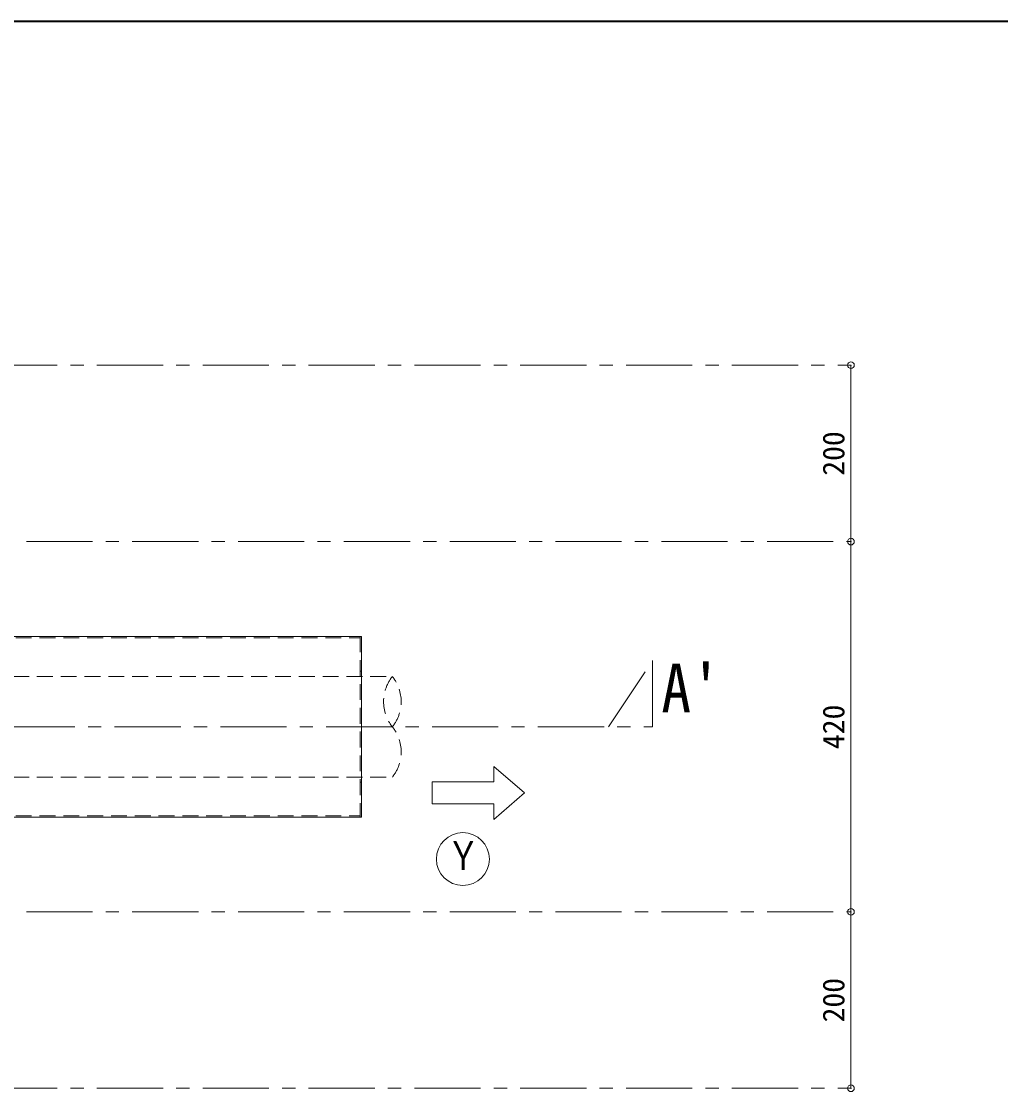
# Model space of a CAD drawing. Units: millimetres at full size, sheet at 1:15. Extents: x -3171 to 2904, y -2098 to 2117.
# Drawn here: x -506 to 604, y 903 to 2117 of the extents above; entities that cross this region are included whole.
import ezdxf
from ezdxf.enums import TextEntityAlignment as Align

# ---------------------------------------------------------------- set-up
doc = ezdxf.new("R2010")
doc.units = ezdxf.units.MM
doc.header["$LTSCALE"] = 15
doc.header["$PDMODE"] = 32
doc.header["$PDSIZE"] = 7.5
doc.linetypes.add('CHAIN1', pattern=[8, 5, -1, 1, -1])
doc.linetypes.add('DASHED1', pattern=[1.8, 1.2, -0.6])
doc.layers.add('0-0_ﾚｲﾔ1', color=4, linetype='Continuous', lineweight=9)
doc.styles.add('ＭＳ ゴシック', font='')
doc.styles.get('ＭＳ ゴシック').set_extended_font_data('MS Gothic')

msp = doc.modelspace()

# ---------------------------------------------------------------- linework, layer by layer
at = {"layer": '0-0_ﾚｲﾔ1', "color": 1, "lineweight": 40}
msp.add_line((2904.12, 2117.05), (-3170.88, 2117.05), dxfattribs=at)
at = {"layer": '0-0_ﾚｲﾔ1', "linetype": 'CHAIN1'}
for p, q in [((-540.38, 1727.05), (434.62, 1727.05)), ((-500.38, 1527.05), (434.62, 1527.05)), ((-2560.38, 1317.05), (209.62, 1317.05)), ((-500.38, 1107.05), (434.62, 1107.05)), ((-540.38, 907.05), (434.62, 907.05))]:
    msp.add_line(p, q, dxfattribs=at)
at = {"layer": '0-0_ﾚｲﾔ1'}
for p, q in [((434.62, 1727.05), (434.62, 1527.05)), ((434.62, 1527.05), (434.62, 1107.05)), ((-515.38, 1419.55), (-120.38, 1419.55)), ((-120.38, 1419.55), (-120.38, 1214.55)), ((64.62, 1242.05), (29.62, 1272.05)), ((29.62, 1272.05), (29.62, 1254.55)), ((-40.38, 1254.55), (29.62, 1254.55)), ((-40.38, 1254.55), (-40.38, 1229.55)), ((64.62, 1242.05), (29.62, 1212.05)), ((-515.38, 1214.55), (-120.38, 1214.55)), ((434.62, 1107.05), (434.62, 907.05))]:
    msp.add_line(p, q, dxfattribs=at)
at = {"layer": '0-0_ﾚｲﾔ1', "linetype": 'DASHED1'}
for p, q in [((-620.38, 1417.95), (-121.98, 1417.95)), ((-121.98, 1419.55), (-121.98, 1214.55)), ((-596.38, 1374.05), (-85.38, 1374.05)), ((-121.98, 1380.05), (-120.38, 1380.05)), ((-596.38, 1260.05), (-85.38, 1260.05)), ((-121.98, 1254.05), (-120.38, 1254.05)), ((-620.38, 1216.15), (-121.98, 1216.15))]:
    msp.add_line(p, q, dxfattribs=at)
at = {"layer": '0-0_ﾚｲﾔ1', "linetype": 'CHAIN1'}
msp.add_lwpolyline([(159.62, 1317.05), (209.62, 1392.05), (209.62, 1317.05)], dxfattribs=at)
at = {"layer": '0-0_ﾚｲﾔ1'}
msp.add_lwpolyline([(-40.38, 1229.55), (29.62, 1229.55), (29.62, 1212.05)], dxfattribs=at)
at = {"layer": '0-0_ﾚｲﾔ1', "color": 7, "lineweight": 18}
msp.add_circle((-5.38, 1167.05), 30, dxfattribs=at)
at = {"layer": '0-0_ﾚｲﾔ1', "linetype": 'DASHED1'}
for centre, start, end in [((-49.77, 1345.55), 141.33038, 218.66962), ((-121, 1345.55), 321.33038, 38.66962), ((-121, 1288.55), 321.33038, 38.66962)]:
    msp.add_arc(centre, 45.61, start, end, dxfattribs=at)
at = {"layer": '0-0_ﾚｲﾔ1', "color": 1}
for p in [(434.62, 1727.05), (434.62, 1527.05), (434.62, 1107.05), (434.62, 907.05)]:
    msp.add_point(p, dxfattribs=at)

# ---------------------------------------------------------------- texts
at = {"layer": '0-0_ﾚｲﾔ1', "color": 7, "style": 'ＭＳ ゴシック'}
for s, p in [('200', (434.62, 1601.73)), ('420', (434.62, 1291.73)), ('200', (434.62, 981.73))]:
    msp.add_text(s, height=24.74, rotation=90, dxfattribs=at).set_placement(p, align=Align.BOTTOM_LEFT)
for s, height, width, p in [("A'", 54.99, 0.9, (219.62, 1317.05)), ('Ｙ', 32.99, 0.85, (-24.13, 1144.55))]:
    msp.add_text(s, height=height, dxfattribs=dict(at, width=width)).set_placement(p, align=Align.BOTTOM_LEFT)

doc.saveas('drawing.dxf')
